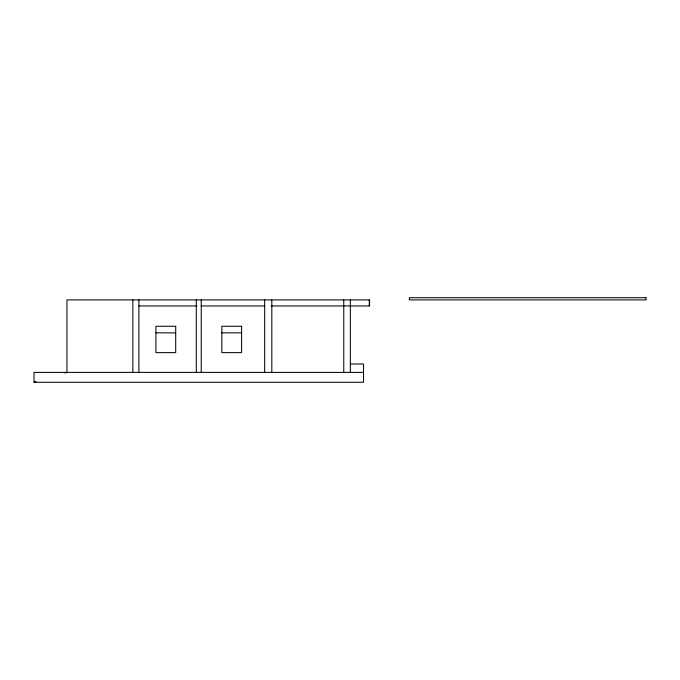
<?xml version="1.0" encoding="UTF-8"?>
<svg xmlns="http://www.w3.org/2000/svg" width="680" height="680" viewBox="0 0 680 680"><rect width="100%" height="100%" fill="white"/><g stroke="black" fill="none" stroke-linecap="round" stroke-linejoin="round"><path stroke-width="1.02" d="M363.536 372.402L34 372.402L34 382.287L35.998 381.692M64.957 373.005L66.954 372.402L66.954 299.905L369.58 299.905L369.58 305.949L271.167 305.949M138.898 305.949L197.098 305.949M201.237 305.949L264.826 305.949M155.932 332.86L175.703 332.86M221.833 332.86L241.612 332.86M350.353 363.995L363.536 363.995L363.536 382.287L34 382.287M369.265 299.905L369.265 305.949M350.353 299.905L350.353 372.402M343.765 299.905L343.765 372.402M271.813 299.905L271.813 372.402M264.673 299.905L264.673 372.402M201.237 299.905L201.237 372.402M196.299 299.905L196.299 372.402M138.898 299.905L138.898 372.402M132.863 299.905L132.863 372.402M646 297.712L409.284 297.712L409.284 299.905L646 299.905L646 297.712M175.703 326.273L155.932 326.273L155.932 352.631L175.703 352.631L175.703 326.273M241.612 326.273L221.833 326.273L221.833 352.631L241.612 352.631L241.612 326.273"/></g></svg>
